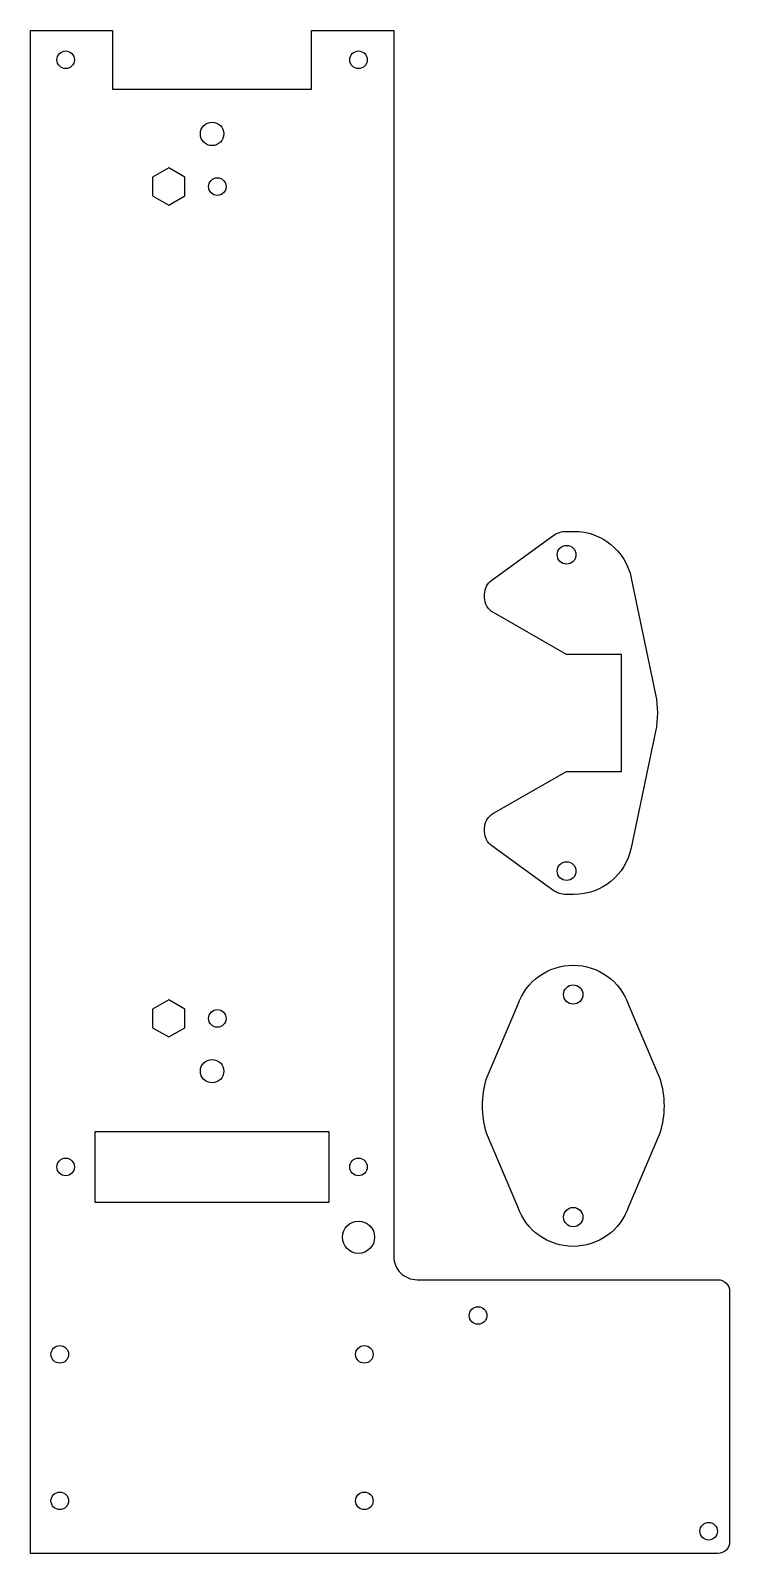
# Model space of a CAD drawing. Header units: millimetres. Extents: x -73 to 47, y 11 to 271.
import ezdxf

# ---------------------------------------------------------------- set-up
doc = ezdxf.new("R2010")
doc.units = ezdxf.units.MM
doc.layers.get('0').update_dxf_attribs({"linetype": 'CONTINUOUS'})

msp = doc.modelspace()

# ---------------------------------------------------------------- linework, layer by layer
for points in [[(44.54, 10.96), (-72.8, 10.96), (-72.8, 270.96), (-58.8, 270.96), (-58.8, 260.96), (-24.8, 260.96), (-24.8, 270.96), (-10.8, 270.96), (-10.8, 61.7, 0.414214), (-6.8, 57.7), (44.54, 57.7, -0.414214), (46.54, 55.7), (46.54, 12.96, -0.414214)], [(4.72, 174.72, -0.240299), (5.96, 177.14), (16.37, 184.7, -0.158171), (18.72, 185.46), (19.97, 185.46, -0.355383), (29.76, 177.49), (33.9, 157.61, -0.102834), (33.9, 151.3), (29.76, 131.42, -0.355383), (19.97, 123.46), (18.72, 123.46, -0.158171), (16.37, 124.22), (5.96, 131.77, -0.240299), (4.72, 134.2), (4.72, 134.73, -0.269329), (6.23, 137.33), (18.72, 144.46), (28.11, 144.46), (28.11, 164.46), (18.72, 164.46), (6.23, 171.58, -0.269329), (4.72, 174.19)], [(10.38, 104.62, -0.715547), (29.31, 104.62), (34.63, 92.07, -0.154246), (34.63, 82.72), (29.31, 70.17, -0.715547), (10.38, 70.17), (5.07, 82.72, -0.154246), (5.07, 92.07)]]:
    msp.add_lwpolyline(points, format="xyb", close=True)
for points in [[(-51.95, 242.73), (-49.2, 241.14), (-46.45, 242.73), (-46.45, 245.9), (-49.2, 247.49), (-51.95, 245.9)], [(-49.2, 105.49), (-51.95, 103.9), (-51.95, 100.73), (-49.2, 99.14), (-46.45, 100.73), (-46.45, 103.9)], [(-61.8, 82.96), (-61.8, 70.96), (-21.8, 70.96), (-21.8, 82.96)]]:
    msp.add_lwpolyline(points, close=True)
for centre, radius in [((-66.8, 265.96), 1.5), ((-16.8, 265.96), 1.5), ((-41.8, 253.31), 2), ((-40.9, 244.31), 1.5), ((18.72, 181.46), 1.6), ((18.72, 127.46), 1.6), ((19.85, 106.39), 1.65), ((-40.9, 102.31), 1.5), ((-41.8, 93.31), 2), ((-66.8, 76.96), 1.5), ((-16.8, 76.96), 1.5), ((-16.8, 64.96), 2.75), ((19.85, 68.39), 1.65), ((3.61, 51.6), 1.5), ((-67.8, 44.96), 1.5), ((-15.8, 44.96), 1.5), ((-67.8, 19.96), 1.5), ((-15.8, 19.96), 1.5), ((42.98, 14.77), 1.5)]:
    msp.add_circle(centre, radius)

doc.saveas('drawing.dxf')
